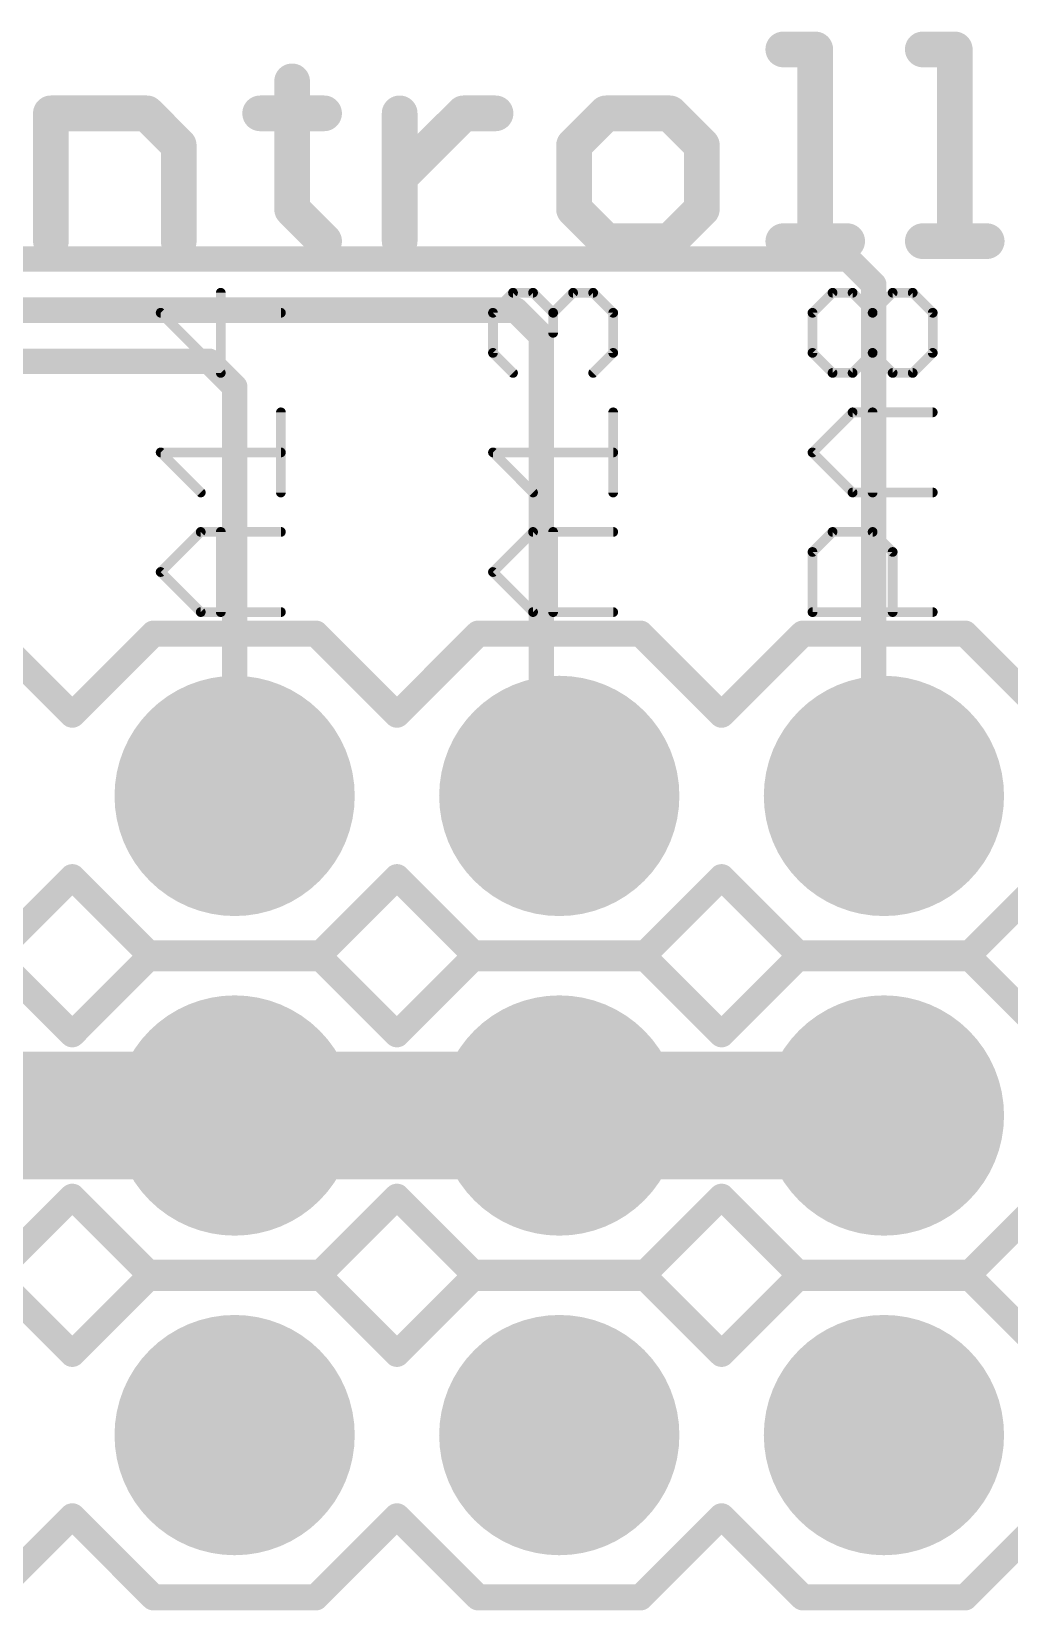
# Model space of a CAD drawing. Extents: x -0.4 to 70.1, y -0.1 to 70.1.
# Drawn here: x 52.41 to 60.06, y 14.33 to 26.68 of the extents above; entities that cross this region are included whole.
import ezdxf

# ---------------------------------------------------------------- set-up
doc = ezdxf.new("R2010")
doc.units = 0
for name, color, linetype in [('1', 22, 'CONTINUOUS'), ('17', 82, 'CONTINUOUS'), ('21', 253, 'CONTINUOUS'), ('25', 253, 'CONTINUOUS')]:
    doc.layers.add(name, color=color, linetype=linetype)

# ---------------------------------------------------------------- blocks, each defined once
blk = doc.blocks.new('ROUNDP')
at = {"const_width": 0.5}
blk.add_lwpolyline([(0, -0.25, 1), (0, 0.25, 1), (0, -0.25)], format="xyb", dxfattribs=at)

msp = doc.modelspace()

# ---------------------------------------------------------------- linework, layer by layer
at = {"layer": '1'}
for points, const_width in [([(43, 24.9), (58.8, 24.9)], 0.2), ([(58.8, 24.9), (59, 24.7)], 0.2), ([(59, 24.7), (59, 20.78)], 0.2), ([(42.8, 24.5), (56.2, 24.5)], 0.2), ([(56.2, 24.5), (56.4, 24.3)], 0.2), ([(56.4, 24.3), (56.4, 20.84)], 0.2), ([(42.6, 24.1), (53.8, 24.1)], 0.2), ([(53.8, 24.1), (54, 23.9)], 0.2), ([(54, 23.9), (54, 20.7)], 0.2), ([(56.4, 20.84), (56.54, 20.7)], 0.2), ([(59, 20.78), (59.08, 20.7)], 0.2), ([(51.46, 18.2), (54, 18.2)], 1), ([(54, 18.2), (56.54, 18.2)], 1), ([(56.54, 18.2), (59.08, 18.2)], 1)]:
    msp.add_lwpolyline(points, dxfattribs=dict(at, const_width=const_width))
for points, const_width in [([(58.8354, 24.9354, 1), (58.7646, 24.8646)], 0.1), ([(58.8, 24.85, 1), (58.8, 24.95)], 0.1), ([(59.05, 24.7, 1), (58.95, 24.7)], 0.1), ([(58.9646, 24.6646, 1), (59.0354, 24.7354)], 0.1), ([(56.2354, 24.5354, 1), (56.1646, 24.4646)], 0.1), ([(56.2, 24.45, 1), (56.2, 24.55)], 0.1), ([(56.45, 24.3, 1), (56.35, 24.3)], 0.1), ([(56.3646, 24.2646, 1), (56.4354, 24.3354)], 0.1), ([(53.8354, 24.1354, 1), (53.7646, 24.0646)], 0.1), ([(53.8, 24.05, 1), (53.8, 24.15)], 0.1), ([(54.05, 23.9, 1), (53.95, 23.9)], 0.1), ([(53.9646, 23.8646, 1), (54.0354, 23.9354)], 0.1), ([(56.4354, 20.8754, 1), (56.3646, 20.8046)], 0.1), ([(56.35, 20.84, 1), (56.45, 20.84)], 0.1), ([(59.0354, 20.8154, 1), (58.9646, 20.7446)], 0.1), ([(53.95, 20.7, 1), (54.05, 20.7)], 0.1), ([(56.5046, 20.6646, 1), (56.5754, 20.7354)], 0.1), ([(58.95, 20.78, 1), (59.05, 20.78)], 0.1), ([(59.0446, 20.6646, 1), (59.1154, 20.7354)], 0.1), ([(54, 18.45, 1), (54, 17.95)], 0.5), ([(54, 17.95, 1), (54, 18.45)], 0.5), ([(56.54, 18.45, 1), (56.54, 17.95)], 0.5), ([(56.54, 17.95, 1), (56.54, 18.45)], 0.5), ([(59.08, 17.95, 1), (59.08, 18.45)], 0.5)]:
    msp.add_lwpolyline(points, format="xyb", dxfattribs=dict(at, const_width=const_width))
at = {"layer": '21', "const_width": 0.2032}
for points in [[(52.095, 21.97), (52.73, 21.335)], [(52.73, 21.335), (53.365, 21.97)], [(53.365, 21.97), (54.635, 21.97)], [(54.635, 21.97), (55.27, 21.335)], [(55.905, 21.97), (55.27, 21.335)], [(55.905, 21.97), (57.175, 21.97)], [(57.175, 21.97), (57.81, 21.335)], [(58.445, 21.97), (57.81, 21.335)], [(58.445, 21.97), (59.715, 21.97)], [(59.715, 21.97), (60.35, 21.335)], [(52.73, 20.065), (52.095, 19.43)], [(53.365, 19.43), (52.73, 20.065)], [(55.27, 20.065), (54.635, 19.43)], [(55.27, 20.065), (55.905, 19.43)], [(57.81, 20.065), (57.175, 19.43)], [(57.81, 20.065), (58.445, 19.43)], [(60.35, 20.065), (59.715, 19.43)], [(52.095, 19.47), (52.73, 18.835)], [(52.73, 18.835), (53.365, 19.47)], [(53.365, 19.47), (54.635, 19.47)], [(54.635, 19.43), (53.365, 19.43)], [(54.635, 19.47), (55.27, 18.835)], [(55.905, 19.47), (55.27, 18.835)], [(55.905, 19.47), (57.175, 19.47)], [(57.175, 19.43), (55.905, 19.43)], [(57.175, 19.47), (57.81, 18.835)], [(58.445, 19.47), (57.81, 18.835)], [(58.445, 19.47), (59.715, 19.47)], [(59.715, 19.43), (58.445, 19.43)], [(59.715, 19.47), (60.35, 18.835)], [(52.73, 17.565), (52.095, 16.93)], [(53.365, 16.93), (52.73, 17.565)], [(55.27, 17.565), (54.635, 16.93)], [(55.27, 17.565), (55.905, 16.93)], [(57.81, 17.565), (57.175, 16.93)], [(57.81, 17.565), (58.445, 16.93)], [(60.35, 17.565), (59.715, 16.93)], [(52.095, 16.97), (52.73, 16.335)], [(52.73, 16.335), (53.365, 16.97)], [(53.365, 16.97), (54.635, 16.97)], [(54.635, 16.97), (55.27, 16.335)], [(55.905, 16.97), (55.27, 16.335)], [(55.905, 16.97), (57.175, 16.97)], [(57.175, 16.97), (57.81, 16.335)], [(58.445, 16.97), (57.81, 16.335)], [(58.445, 16.97), (59.715, 16.97)], [(59.715, 16.97), (60.35, 16.335)], [(54.635, 16.93), (53.365, 16.93)], [(57.175, 16.93), (55.905, 16.93)], [(59.715, 16.93), (58.445, 16.93)], [(52.73, 15.065), (52.095, 14.43)], [(53.365, 14.43), (52.73, 15.065)], [(55.27, 15.065), (54.635, 14.43)], [(55.27, 15.065), (55.905, 14.43)], [(57.81, 15.065), (57.175, 14.43)], [(57.81, 15.065), (58.445, 14.43)], [(60.35, 15.065), (59.715, 14.43)], [(54.635, 14.43), (53.365, 14.43)], [(57.175, 14.43), (55.905, 14.43)], [(59.715, 14.43), (58.445, 14.43)]]:
    msp.add_lwpolyline(points, dxfattribs=at)
at = {"layer": '21', "const_width": 0.1016}
for points in [[(53.365, 22.0208, 1), (53.365, 21.9192)], [(53.4009, 21.9341, 1), (53.3291, 22.0059)], [(54.6709, 22.0059, 1), (54.5991, 21.9341)], [(54.635, 21.9192, 1), (54.635, 22.0208)], [(55.905, 22.0208, 1), (55.905, 21.9192)], [(55.9409, 21.9341, 1), (55.8691, 22.0059)], [(57.2109, 22.0059, 1), (57.1391, 21.9341)], [(57.175, 21.9192, 1), (57.175, 22.0208)], [(58.445, 22.0208, 1), (58.445, 21.9192)], [(58.4809, 21.9341, 1), (58.4091, 22.0059)], [(59.7509, 22.0059, 1), (59.6791, 21.9341)], [(59.715, 21.9192, 1), (59.715, 22.0208)], [(52.6941, 21.3709, 1), (52.7659, 21.2991)], [(52.6941, 21.2991, 1), (52.7659, 21.3709)], [(55.2341, 21.3709, 1), (55.3059, 21.2991)], [(55.2341, 21.2991, 1), (55.3059, 21.3709)], [(57.7741, 21.3709, 1), (57.8459, 21.2991)], [(57.7741, 21.2991, 1), (57.8459, 21.3709)], [(52.7659, 20.1009, 1), (52.6941, 20.0291)], [(52.7659, 20.0291, 1), (52.6941, 20.1009)], [(55.3059, 20.1009, 1), (55.2341, 20.0291)], [(55.3059, 20.0291, 1), (55.2341, 20.1009)], [(57.8459, 20.1009, 1), (57.7741, 20.0291)], [(57.8459, 20.0291, 1), (57.7741, 20.1009)], [(53.365, 19.5208, 1), (53.365, 19.4192)], [(53.365, 19.4808, 1), (53.365, 19.3792)], [(53.4009, 19.4341, 1), (53.3291, 19.5059)], [(53.3291, 19.3941, 1), (53.4009, 19.4659)], [(54.6709, 19.5059, 1), (54.5991, 19.4341)], [(54.5991, 19.4659, 1), (54.6709, 19.3941)], [(54.635, 19.4192, 1), (54.635, 19.5208)], [(54.635, 19.3792, 1), (54.635, 19.4808)], [(55.905, 19.5208, 1), (55.905, 19.4192)], [(55.905, 19.4808, 1), (55.905, 19.3792)], [(55.9409, 19.4341, 1), (55.8691, 19.5059)], [(55.8691, 19.3941, 1), (55.9409, 19.4659)], [(57.2109, 19.5059, 1), (57.1391, 19.4341)], [(57.1391, 19.4659, 1), (57.2109, 19.3941)], [(57.175, 19.4192, 1), (57.175, 19.5208)], [(57.175, 19.3792, 1), (57.175, 19.4808)], [(58.445, 19.5208, 1), (58.445, 19.4192)], [(58.445, 19.4808, 1), (58.445, 19.3792)], [(58.4809, 19.4341, 1), (58.4091, 19.5059)], [(58.4091, 19.3941, 1), (58.4809, 19.4659)], [(59.7509, 19.5059, 1), (59.6791, 19.4341)], [(59.6791, 19.4659, 1), (59.7509, 19.3941)], [(59.715, 19.4192, 1), (59.715, 19.5208)], [(59.715, 19.3792, 1), (59.715, 19.4808)], [(52.6941, 18.8709, 1), (52.7659, 18.7991)], [(52.6941, 18.7991, 1), (52.7659, 18.8709)], [(55.2341, 18.8709, 1), (55.3059, 18.7991)], [(55.2341, 18.7991, 1), (55.3059, 18.8709)], [(57.7741, 18.8709, 1), (57.8459, 18.7991)], [(57.7741, 18.7991, 1), (57.8459, 18.8709)], [(52.7659, 17.6009, 1), (52.6941, 17.5291)], [(52.7659, 17.5291, 1), (52.6941, 17.6009)], [(55.3059, 17.6009, 1), (55.2341, 17.5291)], [(55.3059, 17.5291, 1), (55.2341, 17.6009)], [(57.8459, 17.6009, 1), (57.7741, 17.5291)], [(57.8459, 17.5291, 1), (57.7741, 17.6009)], [(53.365, 17.0208, 1), (53.365, 16.9192)], [(53.4009, 16.9341, 1), (53.3291, 17.0059)], [(54.6709, 17.0059, 1), (54.5991, 16.9341)], [(54.635, 16.9192, 1), (54.635, 17.0208)], [(55.905, 17.0208, 1), (55.905, 16.9192)], [(55.9409, 16.9341, 1), (55.8691, 17.0059)], [(57.2109, 17.0059, 1), (57.1391, 16.9341)], [(57.175, 16.9192, 1), (57.175, 17.0208)], [(58.445, 17.0208, 1), (58.445, 16.9192)], [(58.4809, 16.9341, 1), (58.4091, 17.0059)], [(59.7509, 17.0059, 1), (59.6791, 16.9341)], [(59.715, 16.9192, 1), (59.715, 17.0208)], [(53.365, 16.9808, 1), (53.365, 16.8792)], [(53.3291, 16.8941, 1), (53.4009, 16.9659)], [(54.5991, 16.9659, 1), (54.6709, 16.8941)], [(54.635, 16.8792, 1), (54.635, 16.9808)], [(55.905, 16.9808, 1), (55.905, 16.8792)], [(55.8691, 16.8941, 1), (55.9409, 16.9659)], [(57.1391, 16.9659, 1), (57.2109, 16.8941)], [(57.175, 16.8792, 1), (57.175, 16.9808)], [(58.445, 16.9808, 1), (58.445, 16.8792)], [(58.4091, 16.8941, 1), (58.4809, 16.9659)], [(59.6791, 16.9659, 1), (59.7509, 16.8941)], [(59.715, 16.8792, 1), (59.715, 16.9808)], [(52.6941, 16.3709, 1), (52.7659, 16.2991)], [(52.6941, 16.2991, 1), (52.7659, 16.3709)], [(55.2341, 16.3709, 1), (55.3059, 16.2991)], [(55.2341, 16.2991, 1), (55.3059, 16.3709)], [(57.7741, 16.3709, 1), (57.8459, 16.2991)], [(57.7741, 16.2991, 1), (57.8459, 16.3709)], [(52.7659, 15.1009, 1), (52.6941, 15.0291)], [(52.7659, 15.0291, 1), (52.6941, 15.1009)], [(55.3059, 15.1009, 1), (55.2341, 15.0291)], [(55.3059, 15.0291, 1), (55.2341, 15.1009)], [(57.8459, 15.1009, 1), (57.7741, 15.0291)], [(57.8459, 15.0291, 1), (57.7741, 15.1009)], [(53.365, 14.4808, 1), (53.365, 14.3792)], [(53.3291, 14.3941, 1), (53.4009, 14.4659)], [(54.5991, 14.4659, 1), (54.6709, 14.3941)], [(54.635, 14.3792, 1), (54.635, 14.4808)], [(55.905, 14.4808, 1), (55.905, 14.3792)], [(55.8691, 14.3941, 1), (55.9409, 14.4659)], [(57.1391, 14.4659, 1), (57.2109, 14.3941)], [(57.175, 14.3792, 1), (57.175, 14.4808)], [(58.445, 14.4808, 1), (58.445, 14.3792)], [(58.4091, 14.3941, 1), (58.4809, 14.4659)], [(59.6791, 14.4659, 1), (59.7509, 14.3941)], [(59.715, 14.3792, 1), (59.715, 14.4808)]]:
    msp.add_lwpolyline(points, format="xyb", dxfattribs=at)
at = {"layer": '25'}
for points, const_width in [([(58.2927, 26.5396), (58.5427, 26.5396)], 0.2794), ([(58.5427, 26.5396), (58.5427, 25.0397)], 0.2794), ([(59.3841, 26.5396), (59.6341, 26.5396)], 0.2794), ([(59.6341, 26.5396), (59.6341, 25.0397)], 0.2794), ([(54.4498, 26.2896), (54.4498, 25.2897)], 0.2794), ([(52.5626, 25.0397), (52.5626, 26.0396)], 0.2794), ([(52.5626, 26.0396), (53.3126, 26.0396)], 0.2794), ([(53.3126, 26.0396), (53.5626, 25.7896)], 0.2794), ([(54.1998, 26.0396), (54.6998, 26.0396)], 0.2794), ([(55.2912, 25.0397), (55.2912, 26.0396)], 0.2794), ([(55.2912, 25.5397), (55.7912, 26.0396)], 0.2794), ([(55.7912, 26.0396), (56.0412, 26.0396)], 0.2794), ([(56.9055, 26.0396), (56.6555, 25.7896)], 0.2794), ([(57.4055, 26.0396), (56.9055, 26.0396)], 0.2794), ([(57.6554, 25.7896), (57.4055, 26.0396)], 0.2794), ([(53.5626, 25.7896), (53.5626, 25.0397)], 0.2794), ([(56.6555, 25.7896), (56.6555, 25.2897)], 0.2794), ([(57.6554, 25.2897), (57.6554, 25.7896)], 0.2794), ([(54.4498, 25.2897), (54.6998, 25.0397)], 0.2794), ([(56.6555, 25.2897), (56.9055, 25.0397)], 0.2794), ([(57.4055, 25.0397), (57.6554, 25.2897)], 0.2794), ([(56.9055, 25.0397), (57.4055, 25.0397)], 0.2794), ([(58.2927, 25.0397), (58.7926, 25.0397)], 0.2794), ([(59.3841, 25.0397), (59.8841, 25.0397)], 0.2794), ([(53.8916, 24.0091), (53.8916, 24.6362)], 0.0762), ([(56.0213, 24.4794), (56.1781, 24.6362)], 0.0762), ([(56.1781, 24.6362), (56.3348, 24.6362)], 0.0762), ([(56.3348, 24.6362), (56.4916, 24.4794)], 0.0762), ([(56.4916, 24.4794), (56.6484, 24.6362)], 0.0762), ([(56.6484, 24.6362), (56.8051, 24.6362)], 0.0762), ([(56.8051, 24.6362), (56.9619, 24.4794)], 0.0762), ([(58.5213, 24.4794), (58.6781, 24.6362)], 0.0762), ([(58.6781, 24.6362), (58.8348, 24.6362)], 0.0762), ([(58.8348, 24.6362), (58.9916, 24.4794)], 0.0762), ([(58.9916, 24.4794), (59.1484, 24.6362)], 0.0762), ([(59.1484, 24.6362), (59.3051, 24.6362)], 0.0762), ([(59.3051, 24.6362), (59.4619, 24.4794)], 0.0762), ([(54.3619, 24.4794), (53.4213, 24.4794)], 0.0762), ([(53.4213, 24.4794), (53.8916, 24.0091)], 0.0762), ([(56.0213, 24.1659), (56.0213, 24.4794)], 0.0762), ([(56.4916, 24.4794), (56.4916, 24.3227)], 0.0762), ([(56.9619, 24.4794), (56.9619, 24.1659)], 0.0762), ([(58.5213, 24.1659), (58.5213, 24.4794)], 0.0762), ([(58.9916, 24.1659), (58.9916, 24.4794)], 0.0762), ([(59.4619, 24.4794), (59.4619, 24.1659)], 0.0762), ([(56.1781, 24.0091), (56.0213, 24.1659)], 0.0762), ([(56.9619, 24.1659), (56.8051, 24.0091)], 0.0762), ([(58.6781, 24.0091), (58.5213, 24.1659)], 0.0762), ([(58.9916, 24.1659), (58.8348, 24.0091)], 0.0762), ([(59.1484, 24.0091), (58.9916, 24.1659)], 0.0762), ([(59.4619, 24.1659), (59.3051, 24.0091)], 0.0762), ([(58.8348, 24.0091), (58.6781, 24.0091)], 0.0762), ([(59.3051, 24.0091), (59.1484, 24.0091)], 0.0762), ([(54.3619, 23.0736), (54.3619, 23.7007)], 0.0762), ([(56.9619, 23.0736), (56.9619, 23.7007)], 0.0762), ([(58.5213, 23.3872), (58.8348, 23.7007)], 0.0762), ([(58.8348, 23.7007), (59.4619, 23.7007)], 0.0762), ([(58.9916, 23.0736), (58.9916, 23.7007)], 0.0762), ([(53.7348, 23.0736), (53.4213, 23.3872)], 0.0762), ([(53.4213, 23.3872), (54.3619, 23.3872)], 0.0762), ([(56.3348, 23.0736), (56.0213, 23.3872)], 0.0762), ([(56.0213, 23.3872), (56.9619, 23.3872)], 0.0762), ([(58.8348, 23.0736), (58.5213, 23.3872)], 0.0762), ([(59.4619, 23.0736), (58.8348, 23.0736)], 0.0762), ([(53.4213, 22.4516), (53.7348, 22.7652)], 0.0762), ([(53.7348, 22.7652), (54.3619, 22.7652)], 0.0762), ([(53.8916, 22.1381), (53.8916, 22.7652)], 0.0762), ([(56.0213, 22.4516), (56.3348, 22.7652)], 0.0762), ([(56.3348, 22.7652), (56.9619, 22.7652)], 0.0762), ([(56.4916, 22.1381), (56.4916, 22.7652)], 0.0762), ([(58.5213, 22.6084), (58.6781, 22.7652)], 0.0762), ([(58.6781, 22.7652), (58.9916, 22.7652)], 0.0762), ([(58.9916, 22.7652), (59.1484, 22.6084)], 0.0762), ([(58.5213, 22.1381), (58.5213, 22.6084)], 0.0762), ([(59.1484, 22.6084), (59.1484, 22.1381)], 0.0762), ([(53.7348, 22.1381), (53.4213, 22.4516)], 0.0762), ([(56.3348, 22.1381), (56.0213, 22.4516)], 0.0762), ([(54.3619, 22.1381), (53.7348, 22.1381)], 0.0762), ([(56.9619, 22.1381), (56.3348, 22.1381)], 0.0762), ([(59.4619, 22.1381), (58.5213, 22.1381)], 0.0762)]:
    msp.add_lwpolyline(points, dxfattribs=dict(at, const_width=const_width))
for points, const_width in [([(58.2927, 26.6094, 1), (58.2927, 26.4697)], 0.1397), ([(58.6125, 26.5396, 1), (58.4728, 26.5396)], 0.1397), ([(58.5427, 26.4697, 1), (58.5427, 26.6094)], 0.1397), ([(59.3841, 26.6094, 1), (59.3841, 26.4697)], 0.1397), ([(59.704, 26.5396, 1), (59.5643, 26.5396)], 0.1397), ([(59.6341, 26.4697, 1), (59.6341, 26.6094)], 0.1397), ([(54.5196, 26.2896, 1), (54.3799, 26.2896)], 0.1397), ([(52.5626, 26.1095, 1), (52.5626, 25.9698)], 0.1397), ([(52.6325, 26.0396, 1), (52.4928, 26.0396)], 0.1397), ([(53.362, 26.089, 1), (53.2632, 25.9902)], 0.1397), ([(53.3126, 25.9698, 1), (53.3126, 26.1095)], 0.1397), ([(54.1998, 26.1095, 1), (54.1998, 25.9698)], 0.1397), ([(54.6998, 25.9698, 1), (54.6998, 26.1095)], 0.1397), ([(55.3611, 26.0396, 1), (55.2214, 26.0396)], 0.1397), ([(55.7912, 26.1095, 1), (55.7912, 25.9698)], 0.1397), ([(55.8406, 25.9902, 1), (55.7418, 26.089)], 0.1397), ([(56.0412, 25.9698, 1), (56.0412, 26.1095)], 0.1397), ([(56.9055, 26.1095, 1), (56.9055, 25.9698)], 0.1397), ([(56.9549, 25.9902, 1), (56.8561, 26.089)], 0.1397), ([(57.4549, 26.089, 1), (57.3561, 25.9902)], 0.1397), ([(57.4055, 25.9698, 1), (57.4055, 26.1095)], 0.1397), ([(53.6324, 25.7896, 1), (53.4927, 25.7896)], 0.1397), ([(53.5132, 25.7402, 1), (53.6119, 25.839)], 0.1397), ([(56.6061, 25.839, 1), (56.7049, 25.7402)], 0.1397), ([(56.7254, 25.7896, 1), (56.5857, 25.7896)], 0.1397), ([(57.7253, 25.7896, 1), (57.5856, 25.7896)], 0.1397), ([(57.6061, 25.7402, 1), (57.7048, 25.839)], 0.1397), ([(55.2418, 25.5891, 1), (55.3406, 25.4903)], 0.1397), ([(54.3799, 25.2897, 1), (54.5196, 25.2897)], 0.1397), ([(54.4992, 25.3391, 1), (54.4004, 25.2403)], 0.1397), ([(56.7049, 25.3391, 1), (56.6061, 25.2403)], 0.1397), ([(56.5857, 25.2897, 1), (56.7254, 25.2897)], 0.1397), ([(57.5856, 25.2897, 1), (57.7253, 25.2897)], 0.1397), ([(57.7048, 25.2403, 1), (57.6061, 25.3391)], 0.1397), ([(52.4928, 25.0397, 1), (52.6325, 25.0397)], 0.1397), ([(53.4927, 25.0397, 1), (53.6324, 25.0397)], 0.1397), ([(54.6504, 24.9903, 1), (54.7491, 25.0891)], 0.1397), ([(55.2214, 25.0397, 1), (55.3611, 25.0397)], 0.1397), ([(56.9055, 25.1095, 1), (56.9055, 24.9699)], 0.1397), ([(56.8561, 24.9903, 1), (56.9549, 25.0891)], 0.1397), ([(57.3561, 25.0891, 1), (57.4549, 24.9903)], 0.1397), ([(57.4055, 24.9699, 1), (57.4055, 25.1095)], 0.1397), ([(58.2927, 25.1095, 1), (58.2927, 24.9699)], 0.1397), ([(58.4728, 25.0397, 1), (58.6125, 25.0397)], 0.1397), ([(58.7926, 24.9699, 1), (58.7926, 25.1095)], 0.1397), ([(59.3841, 25.1095, 1), (59.3841, 24.9699)], 0.1397), ([(59.5643, 25.0397, 1), (59.704, 25.0397)], 0.1397), ([(59.8841, 24.9699, 1), (59.8841, 25.1095)], 0.1397), ([(53.9107, 24.6362, 1), (53.8726, 24.6362)], 0.0381), ([(56.1781, 24.6553, 1), (56.1781, 24.6172)], 0.0381), ([(56.1915, 24.6227, 1), (56.1646, 24.6497)], 0.0381), ([(56.3483, 24.6497, 1), (56.3214, 24.6227)], 0.0381), ([(56.3348, 24.6172, 1), (56.3348, 24.6553)], 0.0381), ([(56.6484, 24.6553, 1), (56.6484, 24.6172)], 0.0381), ([(56.6618, 24.6227, 1), (56.6349, 24.6497)], 0.0381), ([(56.8186, 24.6497, 1), (56.7917, 24.6227)], 0.0381), ([(56.8051, 24.6172, 1), (56.8051, 24.6553)], 0.0381), ([(58.6781, 24.6553, 1), (58.6781, 24.6172)], 0.0381), ([(58.6915, 24.6227, 1), (58.6646, 24.6497)], 0.0381), ([(58.8483, 24.6497, 1), (58.8214, 24.6227)], 0.0381), ([(58.8348, 24.6172, 1), (58.8348, 24.6553)], 0.0381), ([(59.1484, 24.6553, 1), (59.1484, 24.6172)], 0.0381), ([(59.1618, 24.6227, 1), (59.1349, 24.6497)], 0.0381), ([(59.3186, 24.6497, 1), (59.2917, 24.6227)], 0.0381), ([(59.3051, 24.6172, 1), (59.3051, 24.6553)], 0.0381), ([(53.4348, 24.4929, 1), (53.4078, 24.466)], 0.0381), ([(53.4213, 24.4985, 1), (53.4213, 24.4604)], 0.0381), ([(54.3619, 24.4604, 1), (54.3619, 24.4985)], 0.0381), ([(56.0403, 24.4794, 1), (56.0022, 24.4794)], 0.0381), ([(56.0078, 24.4929, 1), (56.0348, 24.466)], 0.0381), ([(56.5107, 24.4794, 1), (56.4726, 24.4794)], 0.0381), ([(56.4781, 24.4929, 1), (56.5051, 24.466)], 0.0381), ([(56.4781, 24.466, 1), (56.5051, 24.4929)], 0.0381), ([(56.9809, 24.4794, 1), (56.9428, 24.4794)], 0.0381), ([(56.9484, 24.466, 1), (56.9754, 24.4929)], 0.0381), ([(58.5403, 24.4794, 1), (58.5022, 24.4794)], 0.0381), ([(58.5078, 24.4929, 1), (58.5348, 24.466)], 0.0381), ([(59.0107, 24.4794, 1), (58.9726, 24.4794)], 0.0381), ([(58.9781, 24.4929, 1), (59.0051, 24.466)], 0.0381), ([(58.9781, 24.466, 1), (59.0051, 24.4929)], 0.0381), ([(59.4809, 24.4794, 1), (59.4428, 24.4794)], 0.0381), ([(59.4484, 24.466, 1), (59.4754, 24.4929)], 0.0381), ([(56.4726, 24.3227, 1), (56.5107, 24.3227)], 0.0381), ([(56.0348, 24.1794, 1), (56.0078, 24.1524)], 0.0381), ([(56.0022, 24.1659, 1), (56.0403, 24.1659)], 0.0381), ([(56.9428, 24.1659, 1), (56.9809, 24.1659)], 0.0381), ([(56.9754, 24.1524, 1), (56.9484, 24.1794)], 0.0381), ([(58.5348, 24.1794, 1), (58.5078, 24.1524)], 0.0381), ([(58.5022, 24.1659, 1), (58.5403, 24.1659)], 0.0381), ([(59.0051, 24.1794, 1), (58.9781, 24.1524)], 0.0381), ([(58.9726, 24.1659, 1), (59.0107, 24.1659)], 0.0381), ([(59.0051, 24.1524, 1), (58.9781, 24.1794)], 0.0381), ([(59.4428, 24.1659, 1), (59.4809, 24.1659)], 0.0381), ([(59.4754, 24.1524, 1), (59.4484, 24.1794)], 0.0381), ([(53.8726, 24.0091, 1), (53.9107, 24.0091)], 0.0381), ([(53.8781, 23.9957, 1), (53.9051, 24.0226)], 0.0381), ([(56.1646, 23.9957, 1), (56.1915, 24.0226)], 0.0381), ([(56.7917, 24.0226, 1), (56.8186, 23.9957)], 0.0381), ([(58.6781, 24.0282, 1), (58.6781, 23.9901)], 0.0381), ([(58.6646, 23.9957, 1), (58.6915, 24.0226)], 0.0381), ([(58.8214, 24.0226, 1), (58.8483, 23.9957)], 0.0381), ([(58.8348, 23.9901, 1), (58.8348, 24.0282)], 0.0381), ([(59.1484, 24.0282, 1), (59.1484, 23.9901)], 0.0381), ([(59.1349, 23.9957, 1), (59.1618, 24.0226)], 0.0381), ([(59.2917, 24.0226, 1), (59.3186, 23.9957)], 0.0381), ([(59.3051, 23.9901, 1), (59.3051, 24.0282)], 0.0381), ([(54.381, 23.7007, 1), (54.3429, 23.7007)], 0.0381), ([(56.9809, 23.7007, 1), (56.9428, 23.7007)], 0.0381), ([(58.8348, 23.7197, 1), (58.8348, 23.6816)], 0.0381), ([(58.8483, 23.6872, 1), (58.8214, 23.7142)], 0.0381), ([(59.0107, 23.7007, 1), (58.9726, 23.7007)], 0.0381), ([(59.4619, 23.6816, 1), (59.4619, 23.7197)], 0.0381), ([(53.4348, 23.4006, 1), (53.4078, 23.3737)], 0.0381), ([(53.4213, 23.4062, 1), (53.4213, 23.3681)], 0.0381), ([(54.3619, 23.3681, 1), (54.3619, 23.4062)], 0.0381), ([(56.0348, 23.4006, 1), (56.0078, 23.3737)], 0.0381), ([(56.0213, 23.4062, 1), (56.0213, 23.3681)], 0.0381), ([(56.9619, 23.3681, 1), (56.9619, 23.4062)], 0.0381), ([(58.5348, 23.4006, 1), (58.5078, 23.3737)], 0.0381), ([(58.5078, 23.4006, 1), (58.5348, 23.3737)], 0.0381), ([(53.7214, 23.0601, 1), (53.7483, 23.0871)], 0.0381), ([(56.3214, 23.0601, 1), (56.3483, 23.0871)], 0.0381), ([(58.8348, 23.0927, 1), (58.8348, 23.0546)], 0.0381), ([(58.8214, 23.0601, 1), (58.8483, 23.0871)], 0.0381), ([(59.4619, 23.0546, 1), (59.4619, 23.0927)], 0.0381), ([(54.3429, 23.0736, 1), (54.381, 23.0736)], 0.0381), ([(56.9428, 23.0736, 1), (56.9809, 23.0736)], 0.0381), ([(58.9726, 23.0736, 1), (59.0107, 23.0736)], 0.0381), ([(53.7348, 22.7842, 1), (53.7348, 22.7461)], 0.0381), ([(53.7483, 22.7517, 1), (53.7214, 22.7786)], 0.0381), ([(53.9107, 22.7652, 1), (53.8726, 22.7652)], 0.0381), ([(54.3619, 22.7461, 1), (54.3619, 22.7842)], 0.0381), ([(56.3348, 22.7842, 1), (56.3348, 22.7461)], 0.0381), ([(56.3483, 22.7517, 1), (56.3214, 22.7786)], 0.0381), ([(56.5107, 22.7652, 1), (56.4726, 22.7652)], 0.0381), ([(56.9619, 22.7461, 1), (56.9619, 22.7842)], 0.0381), ([(58.6781, 22.7842, 1), (58.6781, 22.7461)], 0.0381), ([(58.6915, 22.7517, 1), (58.6646, 22.7786)], 0.0381), ([(59.0051, 22.7786, 1), (58.9781, 22.7517)], 0.0381), ([(58.9916, 22.7461, 1), (58.9916, 22.7842)], 0.0381), ([(58.5403, 22.6084, 1), (58.5022, 22.6084)], 0.0381), ([(58.5078, 22.6219, 1), (58.5348, 22.5949)], 0.0381), ([(59.1674, 22.6084, 1), (59.1293, 22.6084)], 0.0381), ([(59.1349, 22.5949, 1), (59.1618, 22.6219)], 0.0381), ([(53.4348, 22.4651, 1), (53.4078, 22.4382)], 0.0381), ([(53.4078, 22.4651, 1), (53.4348, 22.4382)], 0.0381), ([(56.0348, 22.4651, 1), (56.0078, 22.4382)], 0.0381), ([(56.0078, 22.4651, 1), (56.0348, 22.4382)], 0.0381), ([(53.7348, 22.1572, 1), (53.7348, 22.1191)], 0.0381), ([(53.7214, 22.1246, 1), (53.7483, 22.1516)], 0.0381), ([(53.8726, 22.1381, 1), (53.9107, 22.1381)], 0.0381), ([(54.3619, 22.1191, 1), (54.3619, 22.1572)], 0.0381), ([(56.3348, 22.1572, 1), (56.3348, 22.1191)], 0.0381), ([(56.3214, 22.1246, 1), (56.3483, 22.1516)], 0.0381), ([(56.4726, 22.1381, 1), (56.5107, 22.1381)], 0.0381), ([(56.9619, 22.1191, 1), (56.9619, 22.1572)], 0.0381), ([(58.5213, 22.1572, 1), (58.5213, 22.1191)], 0.0381), ([(58.5022, 22.1381, 1), (58.5403, 22.1381)], 0.0381), ([(59.1293, 22.1381, 1), (59.1674, 22.1381)], 0.0381), ([(59.4619, 22.1191, 1), (59.4619, 22.1572)], 0.0381)]:
    msp.add_lwpolyline(points, format="xyb", dxfattribs=dict(at, const_width=const_width))

# ---------------------------------------------------------------- block references
at = {"layer": '17', "xscale": 1.8796, "yscale": 1.8796, "rotation": 90}
for p in [(54, 20.7), (54, 20.7), (56.54, 20.7), (56.54, 20.7), (59.08, 20.7), (59.08, 20.7), (54, 18.2), (54, 18.2), (56.54, 18.2), (56.54, 18.2), (59.08, 18.2), (59.08, 18.2), (54, 15.7), (54, 15.7), (56.54, 15.7), (56.54, 15.7), (59.08, 15.7), (59.08, 15.7)]:
    msp.add_blockref('ROUNDP', p, dxfattribs=at)

doc.saveas('drawing.dxf')
